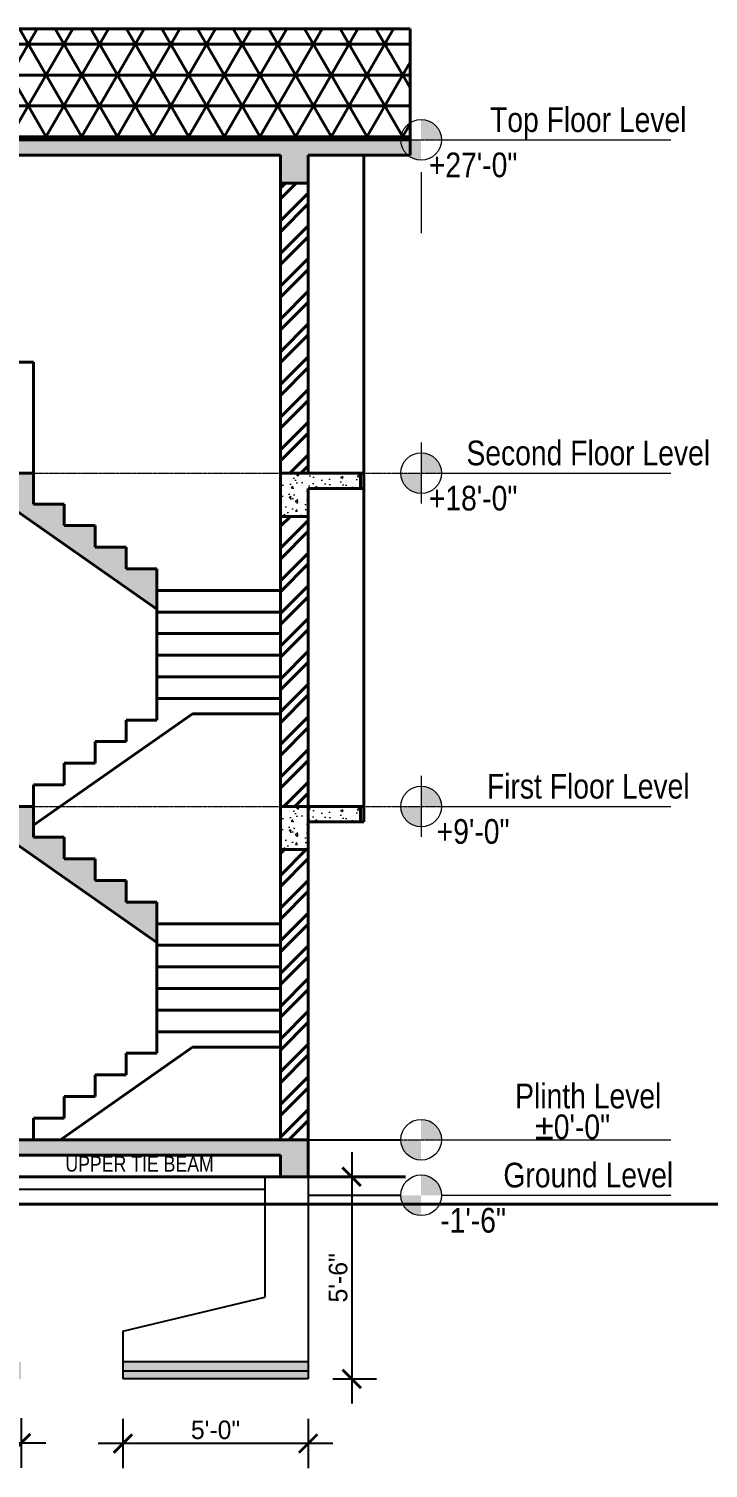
# Model space of a CAD drawing. Header units: inches. Extents: x 141029 to 166402, y -23568 to -18036.
# Drawn here: x 151983.6 to 152203.7, y -22607.5 to -22141.1 of the extents above; entities that cross this region are included whole.
import ezdxf

# ---------------------------------------------------------------- set-up
doc = ezdxf.new("R2010")
doc.units = ezdxf.units.IN
doc.header["$LTSCALE"] = 0.5
doc.header["$MEASUREMENT"] = 0
doc.header["$PDMODE"] = 66
doc.linetypes.add('CENTER', pattern=[2, 1.25, -0.25, 0.25, -0.25])
for name, color, linetype, lineweight in [('Annotate-Bold.w', 187, 'Continuous', 18), ('Annotations-Bold.w', 177, 'Continuous', 13), ('wall', 1, 'Continuous', 40)]:
    doc.layers.add(name, color=color, linetype=linetype, lineweight=lineweight)
doc.styles.add('ARCHITECTURE', font='stylu.ttf')
doc.styles.add('arial', font='arial.ttf')
doc.dimstyles.new('8 SCALE', dxfattribs={"dimscale": 0, "dimtxt": 6, "dimasz": 6, "dimexe": 8, "dimexo": 8, "dimgap": 1.25, "dimtad": 1, "dimdec": 0, "dimzin": 3, "dimdsep": 46, "dimlunit": 4, "dimtxsty": 'ARCHITECTURE', "dimblk": 'ARCHTICK', "dimcen": 8, "dimdle": 8, "dimclrd": 5, "dimclre": 5, "dimclrt": 7, "dimadec": 0, "dimazin": 0, "dimtfac": 0.75, "dimtdec": 0, "dimtix": 1, "dimtmove": 2, "dimatfit": 3, "dimldrblk": 'ARCHTICK', "dimfxl": 8, "dimfxlon": 1, "dimtolj": 1, "dimtzin": 0, "dimlwd": -1, "dimlwe": -1, "dimarcsym": 0})
pattern_1 = [(50, (-3727.9144, -166.056), (7.17260183, -0.62752135), [0.75, -8.25]), (355, (-3727.9144, -166.056), (-1.38751334, 7.52192134), [0.6, -6.6]), (100.4514, (-3727.317, -166.108), (5.78509382, 6.89439542), [0.6374019, -7.01142112]), (46.1842, (-3727.9144, -164.056), (10.6724105, -1.65519014), [1.125, -12.375]), (96.6356, (-3727.025, -164.194), (9.34662706, 9.7411787), [0.9561029, -10.51713]), (351.1842, (-3727.914, -164.056), (9.34661945, 9.741186), [0.9, -9.9]), (21, (-3726.9144, -164.556), (5.96907052, -4.0261889), [0.75, -8.25]), (326, (-3726.9144, -164.556), (2.43315332, 7.25150045), [0.6, -6.6]), (71.4514, (-3726.417, -164.8915), (8.4022263, 3.22530497), [0.6374019, -7.01142112]), (37.5, (-3727.9144, -166.056), (0.121598553, 3.32893854), [0, -6.52, 0, -6.7, 0, -6.625]), (7.5, (-3727.9144, -166.056), (2.630695374, 3.94411712), [0, -3.82, 0, -6.37, 0, -2.525]), (327.5, (-3730.1444, -166.056), (5.33822436, -0.225548717), [0, -2.5, 0, -7.8, 0, -10.35]), (317.5, (-3731.1444, -166.056), (5.8318617, 1.00104982), [0, -3.25, 0, -5.18, 0, -7.35])]

# ---------------------------------------------------------------- blocks, each defined once
blk = doc.blocks.new('_ArchTick')
at = {"color": 0, "linetype": 'ByBlock', "const_width": 0.15}
blk.add_lwpolyline([(-0.5, -0.5), (0.5, 0.5)], dxfattribs=at)
blk = doc.blocks.new('*D384')
at = {"color": 5, "ltscale": 0.5, "transparency": 16777216}
for p, q in [((151897.13, -22591.34), (151897.13, -22607.34)), ((151981.13, -22591.34), (151981.13, -22607.34)), ((151889.13, -22599.34), (151989.13, -22599.34))]:
    blk.add_line(p, q, dxfattribs=at)
at = {"layer": 'Defpoints', "color": 0, "ltscale": 0.5, "transparency": 16777216}
for p in [(151897.13, -22581.58), (151981.13, -22581.58), (151981.13, -22599.34)]:
    blk.add_point(p, dxfattribs=at)
at = {"color": 5, "ltscale": 0.5, "transparency": 16777216, "xscale": 6, "yscale": 6, "zscale": 6, "rotation": 180}
blk.add_blockref('_ArchTick', (151897.13, -22599.34), dxfattribs=at)
at = {"color": 5, "ltscale": 0.5, "transparency": 16777216, "xscale": 6, "yscale": 6, "zscale": 6}
blk.add_blockref('_ArchTick', (151981.13, -22599.34), dxfattribs=at)
at = {"color": 7, "ltscale": 0.5, "transparency": 16777216, "insert": (151939.13, -22594.85), "char_height": 6, "attachment_point": 5, "style": 'ARCHITECTURE'}
blk.add_mtext('\\A1;7\'-0"', dxfattribs=at)
blk = doc.blocks.new('*D385')
at = {"color": 5, "ltscale": 0.5, "transparency": 16777216}
for p, q in [((152014.13, -22591.51), (152014.13, -22607.51)), ((152074.13, -22591.51), (152074.13, -22607.51)), ((152082.13, -22599.51), (152006.13, -22599.51))]:
    blk.add_line(p, q, dxfattribs=at)
at = {"layer": 'Defpoints', "color": 0, "ltscale": 0.5, "transparency": 16777216}
for p in [(152014.13, -22578.57), (152074.13, -22578.57), (152014.13, -22599.51)]:
    blk.add_point(p, dxfattribs=at)
at = {"color": 5, "ltscale": 0.5, "transparency": 16777216, "xscale": 6, "yscale": 6, "zscale": 6, "rotation": 180}
blk.add_blockref('_ArchTick', (152014.13, -22599.51), dxfattribs=at)
at = {"color": 5, "ltscale": 0.5, "transparency": 16777216, "xscale": 6, "yscale": 6, "zscale": 6}
blk.add_blockref('_ArchTick', (152074.13, -22599.51), dxfattribs=at)
at = {"color": 7, "ltscale": 0.5, "transparency": 16777216, "insert": (152044.13, -22595.11), "char_height": 6, "attachment_point": 5, "style": 'ARCHITECTURE'}
blk.add_mtext('\\A1;5\'-0"', dxfattribs=at)
blk = doc.blocks.new('*D386')
at = {"color": 5, "ltscale": 0.5, "transparency": 16777216}
for p, q in [((152088.23, -22505.07), (152088.23, -22586.57)), ((152082.13, -22513.07), (152096.23, -22513.07)), ((152082.13, -22578.57), (152096.23, -22578.57))]:
    blk.add_line(p, q, dxfattribs=at)
at = {"layer": 'Defpoints', "color": 0, "ltscale": 0.5, "transparency": 16777216}
for p in [(152074.13, -22513.07), (152074.13, -22578.57), (152088.23, -22578.57)]:
    blk.add_point(p, dxfattribs=at)
at = {"color": 5, "ltscale": 0.5, "transparency": 16777216, "xscale": 6, "yscale": 6, "zscale": 6}
for p, rotation in [((152088.23, -22513.07), 90), ((152088.23, -22578.57), 270)]:
    blk.add_blockref('_ArchTick', p, dxfattribs=dict(at, rotation=rotation))
at = {"color": 7, "ltscale": 0.5, "transparency": 16777216, "insert": (152083.85, -22545.82), "char_height": 6, "attachment_point": 5, "rotation": 90, "style": 'ARCHITECTURE'}
blk.add_mtext('\\A1;5\'-6"', dxfattribs=at)

msp = doc.modelspace()

# ---------------------------------------------------------------- hatches: boundary and pattern name
at = {"layer": 'Annotate-Bold.w', "ltscale": 0.005}
h = msp.add_hatch(color=256, dxfattribs=at)
h.dxf.hatch_style = 1
h.paths.add_polyline_path([(152110.73, -22170.48), (152110.73, -22177.07), (152117.32, -22177.07, 0.414214)])
h.paths.add_polyline_path([(152110.73, -22183.67), (152110.73, -22177.07), (152104.13, -22177.07, 0.414214)])
h = msp.add_hatch(color=256, dxfattribs=at)
h.dxf.hatch_style = 1
h.paths.add_polyline_path([(152110.73, -22278.48), (152110.73, -22285.07), (152117.32, -22285.07, 0.414214)])
h.paths.add_polyline_path([(152110.73, -22291.67), (152110.73, -22285.07), (152104.13, -22285.07, 0.414214)])
h = msp.add_hatch(color=256, dxfattribs=at)
h.dxf.hatch_style = 1
h.paths.add_polyline_path([(152110.73, -22386.48), (152110.73, -22393.07), (152117.32, -22393.07, 0.414214)])
h.paths.add_polyline_path([(152110.73, -22399.67), (152110.73, -22393.07), (152104.13, -22393.07, 0.414214)])
h = msp.add_hatch(color=256, dxfattribs=at)
h.dxf.hatch_style = 1
h.paths.add_polyline_path([(152110.73, -22494.48), (152110.73, -22501.07), (152117.32, -22501.07, 0.414214)])
h.paths.add_polyline_path([(152110.73, -22507.67), (152110.73, -22501.07), (152104.13, -22501.07, 0.414214)])
h = msp.add_hatch(color=256, dxfattribs=at)
h.dxf.hatch_style = 1
h.paths.add_polyline_path([(152110.73, -22512.48), (152110.73, -22519.07), (152117.32, -22519.07, 0.414214)])
h.paths.add_polyline_path([(152110.73, -22525.67), (152110.73, -22519.07), (152104.13, -22519.07, 0.414214)])
at = {"layer": 'Annotations-Bold.w', "linetype": 'CENTER', "ltscale": 0.3}
h = msp.add_hatch(dxfattribs=at)
h.set_pattern_fill('AR-CONC', color=0, style=0)
h.set_pattern_definition(pattern_1)
h.paths.add_polyline_path([(151937.13, -22182.07), (151937.13, -22191.07), (151946.13, -22191.07), (151946.13, -22182.07), (152065.13, -22182.07), (152065.13, -22191.07), (152074.13, -22191.07), (152074.13, -22182.07), (152107.13, -22182.07), (152107.13, -22177.07), (151785.13, -22177.07), (151785.13, -22182.07), (151806.13, -22182.07), (151806.13, -22191.07), (151815.13, -22191.07), (151815.13, -22182.07)])
h = msp.add_hatch(dxfattribs=at)
h.set_pattern_fill('AR-CONC', color=0, style=0)
h.set_pattern_definition(pattern_1)
h.paths.add_polyline_path([(151785.13, -22285.07), (151785.13, -22290.07), (151806.13, -22290.07), (151806.13, -22299.07), (151815.13, -22299.07), (151815.13, -22290.07), (151937.13, -22290.07), (151937.13, -22299.07), (151946.13, -22299.07), (151946.13, -22290.07), (151969.27, -22290.07), (152025.13, -22329.18), (152025.13, -22323.07), (152025.13, -22316.07), (152015.13, -22316.07), (152015.13, -22309.07), (152005.13, -22309.07), (152005.13, -22302.07), (151995.13, -22302.07), (151995.13, -22295.07), (151985.13, -22295.07), (151985.13, -22285.07)])
h = msp.add_hatch(dxfattribs=at)
h.set_pattern_fill('AR-CONC', color=0, style=0)
h.set_pattern_definition([(50, (-2669.455, -278.419), (7.17260183, -0.62752135), [0.75, -8.25]), (355, (-2669.455, -278.419), (-1.38751334, 7.52192134), [0.6, -6.6]), (100.4514, (-2668.857, -278.4714), (5.78509382, 6.89439542), [0.6374019, -7.01142112]), (46.1842, (-2669.455, -276.419), (10.6724105, -1.65519014), [1.125, -12.375]), (96.6356, (-2668.565, -276.557), (9.34662706, 9.7411787), [0.9561029, -10.51713]), (351.1842, (-2669.455, -276.419), (9.34661945, 9.741186), [0.9, -9.9]), (21, (-2668.455, -276.919), (5.96907052, -4.0261889), [0.75, -8.25]), (326, (-2668.455, -276.919), (2.43315332, 7.25150045), [0.6, -6.6]), (71.4514, (-2667.9574, -277.2546), (8.4022263, 3.22530497), [0.6374019, -7.01142112]), (37.5, (-2669.4548, -278.419), (0.121598553, 3.32893854), [0, -6.52, 0, -6.7, 0, -6.625]), (7.5, (-2669.455, -278.419), (2.630695374, 3.94411712), [0, -3.82, 0, -6.37, 0, -2.525]), (327.5, (-2671.6848, -278.419), (5.33822436, -0.225548717), [0, -2.5, 0, -7.8, 0, -10.35]), (317.5, (-2672.685, -278.419), (5.8318617, 1.00104982), [0, -3.25, 0, -5.18, 0, -7.35])])
h.paths.add_polyline_path([(152091.13, -22290.07), (152091.13, -22285.07), (152065.13, -22285.07), (152065.13, -22299.07), (152074.13, -22299.07), (152074.13, -22290.07)])
h = msp.add_hatch(dxfattribs=at)
h.set_pattern_fill('AR-CONC', color=0, style=0)
h.set_pattern_definition(pattern_1)
h.paths.add_polyline_path([(151788.13, -22393.07), (151788.13, -22398.07), (151806.13, -22398.07), (151806.13, -22407.07), (151815.13, -22407.07), (151815.13, -22398.07), (151937.13, -22398.07), (151937.13, -22407.07), (151946.13, -22407.07), (151946.13, -22398.07), (151969.27, -22398.07), (152025.13, -22437.18), (152025.13, -22431.07), (152025.13, -22424.07), (152015.13, -22424.07), (152015.13, -22417.07), (152005.13, -22417.07), (152005.13, -22410.07), (151995.13, -22410.07), (151995.13, -22403.07), (151985.13, -22403.07), (151985.13, -22393.07)])
h = msp.add_hatch(dxfattribs=at)
h.set_pattern_fill('AR-CONC', color=0, style=0)
h.set_pattern_definition([(50, (-2669.455, -386.419), (7.17260183, -0.62752135), [0.75, -8.25]), (355, (-2669.455, -386.419), (-1.38751334, 7.52192134), [0.6, -6.6]), (100.4514, (-2668.857, -386.4714), (5.78509382, 6.89439542), [0.6374019, -7.01142112]), (46.1842, (-2669.455, -384.419), (10.6724105, -1.65519014), [1.125, -12.375]), (96.6356, (-2668.565, -384.557), (9.34662706, 9.7411787), [0.9561029, -10.51713]), (351.1842, (-2669.455, -384.419), (9.34661945, 9.741186), [0.9, -9.9]), (21, (-2668.455, -384.919), (5.96907052, -4.0261889), [0.75, -8.25]), (326, (-2668.455, -384.919), (2.43315332, 7.25150045), [0.6, -6.6]), (71.4514, (-2667.9574, -385.2546), (8.4022263, 3.22530497), [0.6374019, -7.01142112]), (37.5, (-2669.4549, -386.419), (0.121598553, 3.32893854), [0, -6.52, 0, -6.7, 0, -6.625]), (7.5, (-2669.455, -386.419), (2.630695374, 3.94411712), [0, -3.82, 0, -6.37, 0, -2.525]), (327.5, (-2671.6849, -386.419), (5.33822436, -0.225548717), [0, -2.5, 0, -7.8, 0, -10.35]), (317.5, (-2672.685, -386.419), (5.8318617, 1.00104982), [0, -3.25, 0, -5.18, 0, -7.35])])
h.paths.add_polyline_path([(152091.13, -22398.07), (152091.13, -22393.07), (152065.13, -22393.07), (152065.13, -22407.07), (152074.13, -22407.07), (152074.13, -22398.07)])
h = msp.add_hatch(dxfattribs=at)
h.set_pattern_fill('AR-CONC', color=0, style=0)
h.set_pattern_definition(pattern_1)
h.paths.add_polyline_path([(151937.13, -22506.07), (151937.13, -22513.07), (151946.13, -22513.07), (151946.13, -22506.07), (152065.13, -22506.07), (152065.13, -22513.07), (152074.13, -22513.07), (152074.13, -22501.07), (151806.13, -22501.07), (151806.13, -22513.07), (151815.13, -22513.07), (151815.13, -22506.07)])
h = msp.add_hatch(dxfattribs=at)
h.set_pattern_fill('AR-CONC', color=0, style=0)
h.set_pattern_definition(pattern_1)
h.paths.add_polyline_path([(151897.13, -22573.07), (151897.13, -22576.07), (151981.13, -22576.07), (151981.13, -22573.07)])
h.paths.add_polyline_path([(152014.13, -22573.07), (152014.13, -22576.07), (152074.13, -22576.07), (152074.13, -22573.07)])
h.paths.add_polyline_path([(151866.13, -22576.07), (151866.13, -22573.07), (151806.13, -22573.07), (151806.13, -22576.07)])
at = {"layer": 'wall'}
h = msp.add_hatch(dxfattribs=at)
h.set_pattern_fill('NET3', color=256, scale=80, style=0)
h.set_pattern_definition([(0, (-3727.914, -166.056), (0, 10), []), (60, (-3727.914, -166.056), (-8.66025404, 5), []), (120, (-3727.914, -166.056), (-8.66025404, -5), [])])
h.paths.add_polyline_path([(151785.13, -22141.07), (151785.13, -22177.07), (152107.13, -22177.07), (152107.13, -22141.07)])
h = msp.add_hatch(dxfattribs=at)
h.set_pattern_fill('ANSI32', color=256, scale=20, style=0)
h.set_pattern_definition([(45, (-3727.9144, -166.056), (-5.30330086, 5.30330086), []), (45, (-3724.379, -166.056), (-5.30330086, 5.30330086), [])])
h.paths.add_polyline_path([(151815.13, -22191.07), (151806.13, -22191.07), (151806.13, -22249.07), (151815.13, -22249.07)])
h.paths.add_polyline_path([(152074.13, -22191.07), (152065.13, -22191.07), (152065.13, -22285.07), (152074.13, -22285.07)])
h.paths.add_polyline_path([(151815.13, -22299.07), (151806.13, -22299.07), (151806.13, -22393.07), (151815.13, -22393.07)])
h.paths.add_polyline_path([(152074.13, -22407.07), (152065.13, -22407.07), (152065.13, -22501.07), (152074.13, -22501.07)])
h.paths.add_polyline_path([(152074.13, -22299.07), (152065.13, -22299.07), (152065.13, -22393.07), (152074.13, -22393.07)])
h = msp.add_hatch(dxfattribs=at)
h.set_pattern_fill('AR-B816', color=256, scale=0.1, style=0)
h.set_pattern_definition([(0, (-3727.91445, -166.05596), (0, 0.8), []), (90, (-3727.91445, -166.05596), (-0.8, 0.8), [0.8, -0.8])])
h.paths.add_polyline_path([(151866.13, -22576.07), (151806.13, -22576.07), (151806.13, -22578.57), (151866.13, -22578.57)])
h.paths.add_polyline_path([(151981.13, -22576.07), (151897.13, -22576.07), (151897.13, -22578.57), (151981.13, -22578.57)])
h.paths.add_polyline_path([(152074.13, -22576.07), (152014.13, -22576.07), (152014.13, -22578.57), (152074.13, -22578.57)])

# ---------------------------------------------------------------- linework, layer by layer
at = {"ltscale": 0.5}
for p, q in [((152074.13, -22501.07), (152104.13, -22501.07)), ((151948.63, -22513.07), (152060.13, -22513.07)), ((152060.13, -22513.07), (152060.13, -22552.12)), ((152074.13, -22513.07), (152074.13, -22578.57)), ((151948.63, -22517.07), (152060.13, -22517.07)), ((152074.13, -22519.07), (152104.13, -22519.07)), ((152014.13, -22563.07), (152060.13, -22552.12)), ((152014.13, -22563.07), (152014.13, -22573.07)), ((152074.13, -22573.07), (152014.13, -22573.07)), ((152014.13, -22573.07), (152014.13, -22578.57)), ((152074.13, -22576.07), (152014.13, -22576.07)), ((152074.13, -22578.57), (152014.13, -22578.57)), ((152074.13, -22578.57), (152014.13, -22578.57))]:
    msp.add_line(p, q, dxfattribs=at)
at = {"layer": 'Annotate-Bold.w', "linetype": 'CENTER', "ltscale": 0.01}
for p, q in [((151728.56, -22177.07), (152117.32, -22177.07)), ((151728.56, -22285.07), (152117.32, -22285.07)), ((151728.56, -22393.07), (152117.32, -22393.07)), ((151728.56, -22501.07), (152117.32, -22501.07))]:
    msp.add_line(p, q, dxfattribs=at)
at = {"layer": 'Annotate-Bold.w'}
for p, q in [((152117.32, -22177.07), (152191.64, -22177.07)), ((152117.32, -22285.07), (152191.64, -22285.07)), ((152117.32, -22393.07), (152191.64, -22393.07)), ((152117.32, -22501.07), (152191.64, -22501.07)), ((152117.32, -22519.07), (152191.64, -22519.07))]:
    msp.add_line(p, q, dxfattribs=at)
at = {"layer": 'Annotate-Bold.w', "ltscale": 0.005}
for p, q in [((152110.74, -22187.51), (152110.74, -22207.3)), ((152110.74, -22275.16), (152110.74, -22294.95)), ((152110.74, -22383.16), (152110.74, -22402.95))]:
    msp.add_line(p, q, dxfattribs=at)
for centre in [(152110.73, -22177.07), (152110.73, -22285.07), (152110.73, -22393.07), (152110.73, -22501.07), (152110.73, -22519.07)]:
    msp.add_circle(centre, 6.6, dxfattribs=at)
at = {"layer": 'wall'}
for p, q in [((151785.13, -22141.07), (152107.13, -22141.07)), ((152107.13, -22141.07), (152107.13, -22182.07)), ((151785.13, -22177.07), (152107.13, -22177.07)), ((151946.13, -22182.07), (152065.13, -22182.07)), ((152065.13, -22399.07), (152065.13, -22182.07)), ((152074.13, -22285.07), (152074.13, -22182.07)), ((152074.13, -22182.07), (152107.13, -22182.07)), ((152092.13, -22290.07), (152092.13, -22182.07)), ((152065.13, -22191.07), (152074.13, -22191.07)), ((151785.13, -22249.07), (151985.13, -22249.07)), ((151985.13, -22285.07), (151985.13, -22249.07)), ((151785.13, -22285.07), (151985.13, -22285.07)), ((151985.13, -22295.07), (151985.13, -22285.07)), ((151985.13, -22295.07), (151985.13, -22285.07)), ((152065.13, -22285.07), (152092.13, -22285.07)), ((152065.13, -22285.07), (152074.13, -22285.07)), ((152065.13, -22285.07), (152092.13, -22285.07)), ((152091.13, -22290.07), (152091.13, -22285.07)), ((152091.13, -22290.07), (152091.13, -22285.07)), ((152092.13, -22398.07), (152092.13, -22285.07)), ((152025.13, -22329.18), (151969.27, -22290.07)), ((152025.13, -22329.18), (151969.27, -22290.07)), ((152074.13, -22290.07), (152092.13, -22290.07)), ((152074.13, -22393.07), (152074.13, -22290.07)), ((152074.13, -22399.07), (152074.13, -22290.07)), ((152074.13, -22290.07), (152092.13, -22290.07)), ((151995.13, -22295.07), (151985.13, -22295.07)), ((151995.13, -22295.07), (151985.13, -22295.07)), ((151995.13, -22302.07), (151995.13, -22295.07)), ((151995.13, -22302.07), (151995.13, -22295.07)), ((152065.13, -22299.07), (152074.13, -22299.07)), ((152065.13, -22299.07), (152074.13, -22299.07)), ((152005.13, -22302.07), (151995.13, -22302.07)), ((152005.13, -22302.07), (151995.13, -22302.07)), ((152005.13, -22309.07), (152005.13, -22302.07)), ((152005.13, -22309.07), (152005.13, -22302.07)), ((152015.13, -22309.07), (152005.13, -22309.07)), ((152015.13, -22316.07), (152015.13, -22309.07)), ((152025.13, -22316.07), (152015.13, -22316.07)), ((152025.13, -22323.07), (152025.13, -22316.07)), ((152025.13, -22323.07), (152065.13, -22323.07)), ((152025.13, -22358.07), (152025.13, -22323.07)), ((152025.13, -22330.07), (152065.13, -22330.07)), ((152025.13, -22337.07), (152065.13, -22337.07)), ((152025.13, -22344.07), (152065.13, -22344.07)), ((152025.13, -22351.07), (152065.13, -22351.07)), ((152025.13, -22365.07), (152025.13, -22358.07)), ((152025.13, -22358.07), (152065.13, -22358.07)), ((151985.13, -22399.18), (152036.71, -22363.07)), ((152015.13, -22372.07), (152015.13, -22365.07)), ((152015.13, -22365.07), (152025.13, -22365.07)), ((152036.71, -22363.07), (152065.13, -22363.07)), ((152005.13, -22379.07), (152005.13, -22372.07)), ((152005.13, -22372.07), (152015.13, -22372.07)), ((151995.13, -22386.07), (151995.13, -22379.07)), ((151995.13, -22379.07), (152005.13, -22379.07)), ((151985.13, -22393.07), (151985.13, -22386.07)), ((151985.13, -22386.07), (151995.13, -22386.07)), ((151788.13, -22393.07), (151985.13, -22393.07)), ((151985.13, -22403.07), (151985.13, -22393.07)), ((152065.13, -22393.07), (152074.13, -22393.07)), ((152065.13, -22393.07), (152092.13, -22393.07)), ((152065.13, -22501.07), (152065.13, -22393.07)), ((152091.13, -22398.07), (152091.13, -22393.07)), ((152025.13, -22437.18), (151969.27, -22398.07)), ((152074.13, -22513.07), (152074.13, -22398.07)), ((152074.13, -22398.07), (152092.13, -22398.07)), ((151995.13, -22403.07), (151985.13, -22403.07)), ((151995.13, -22410.07), (151995.13, -22403.07)), ((152065.13, -22407.07), (152074.13, -22407.07)), ((152005.13, -22410.07), (151995.13, -22410.07)), ((152005.13, -22417.07), (152005.13, -22410.07)), ((152015.13, -22417.07), (152005.13, -22417.07)), ((152015.13, -22424.07), (152015.13, -22417.07)), ((152025.13, -22424.07), (152015.13, -22424.07)), ((152025.13, -22431.07), (152025.13, -22424.07)), ((152025.13, -22431.07), (152065.13, -22431.07)), ((152025.13, -22466.07), (152025.13, -22431.07)), ((152025.13, -22438.07), (152065.13, -22438.07)), ((152025.13, -22445.07), (152065.13, -22445.07)), ((152025.13, -22452.07), (152065.13, -22452.07)), ((152025.13, -22459.07), (152065.13, -22459.07)), ((152025.13, -22473.07), (152025.13, -22466.07)), ((152025.13, -22466.07), (152065.13, -22466.07)), ((151993.85, -22501.07), (152036.71, -22471.07)), ((152036.71, -22471.07), (152065.13, -22471.07)), ((152015.13, -22480.07), (152015.13, -22473.07)), ((152015.13, -22473.07), (152025.13, -22473.07)), ((152005.13, -22487.07), (152005.13, -22480.07)), ((152005.13, -22480.07), (152015.13, -22480.07)), ((151995.13, -22494.07), (151995.13, -22487.07)), ((151995.13, -22487.07), (152005.13, -22487.07)), ((151985.13, -22501.07), (151985.13, -22494.07)), ((151985.13, -22494.07), (151995.13, -22494.07)), ((151806.13, -22501.07), (152074.13, -22501.07)), ((151946.13, -22506.07), (152065.13, -22506.07)), ((152065.13, -22513.07), (152065.13, -22506.07)), ((151776.13, -22513.07), (152105.65, -22513.07)), ((151805.74, -22513.07), (152074.13, -22513.07))]:
    msp.add_line(p, q, dxfattribs=at)
msp.add_xline((165204.7, -22521.97), (1, 0), dxfattribs=at)

# ---------------------------------------------------------------- texts
at = {"layer": 'Annotate-Bold.w', "ltscale": 0.005, "style": 'arial'}
for s, insert, char_height, width, attachment_point in [('\\A1;{\\fArial Narrow|b0|i0|c0|p34;Top Floor Level}', (152164.86, -22166.52), 7.9962, 82.6277, 2), ('\\A1;\\pt55.97;{\\fArial Narrow|b0|i0|c0|p34;+27\'-0"}', (152127.56, -22189.28), 7.9962, 73.8752, 8), ('\\A1;{\\fArial Narrow|b0|i0|c0|p34;Second Floor Level}', (152164.86, -22274.52), 7.9962, 82.6277, 2), ('\\A1;\\pt55.97;{\\fArial Narrow|b0|i0|c0|p34;+18\'-0"}', (152127.56, -22297.28), 7.9962, 73.8752, 8), ('\\A1;{\\fArial Narrow|b0|i0|c0|p34;First Floor Level}', (152164.86, -22382.52), 7.9962, 82.6277, 2), ('\\A1;\\pt55.97;{\\fArial Narrow|b0|i0|c0|p34;+9\'-0"}', (152127.56, -22405.28), 7.9962, 73.8752, 8), ('\\A1;{\\fArial Narrow|b0|i0|c0|p34;Plinth Level}', (152164.86, -22482.9), 7.9962, 82.6277, 2), ('\\A1;\\pt55.97313;{\\fArial Narrow|b0|i0|c0|p34;±0\'-0"}', (152159.75, -22501), 7.9962, 73.8752, 8), ('\\A1;{\\fArial Narrow|b0|i0|c0|p34;UPPER TIE BEAM}', (152019.52, -22506.38), 5, 82.6277, 2), ('\\A1;{\\fArial Narrow|b0|i0|c0|p34;Ground Level}', (152164.86, -22508.52), 7.9962, 82.6277, 2), ('\\A1;\\pt55.97313;{\\fArial Narrow|b0|i0|c0|p34;-1\'-6"}', (152127.56, -22531.28), 7.9962, 73.8752, 8)]:
    msp.add_mtext(s, dxfattribs=dict(at, insert=insert, char_height=char_height, width=width, attachment_point=attachment_point))

# ---------------------------------------------------------------- dimensions: what is measured, and where the dimension line sits
at = {"ltscale": 0.5}
for base, p1, p2, angle, picture, middle in [((152088.22552483, -22578.57255749), (152074.13068966, -22513.07255749), (152074.13068966, -22578.57255749), 90, '*D386', (152083.84594943, -22545.82255749)), ((152014.13, -22599.51), (152074.13, -22578.57), (152014.13, -22578.57), 180, '*D385', (152044.13, -22595.11))]:
    dim = msp.add_linear_dim(base=base, p1=p1, p2=p2, angle=angle, dimstyle='8 SCALE', override={"dimscale": 1}, dxfattribs=at)
    dim.commit()
    dim.dimension.update_dxf_attribs({"geometry": picture, "text_midpoint": middle})
dim = msp.add_linear_dim(base=(151981.13, -22599.34), p1=(151897.13, -22581.58), p2=(151981.13, -22581.58), dimstyle='8 SCALE', override={"dimscale": 1}, dxfattribs=at)
dim.commit()
dim.dimension.update_dxf_attribs({"geometry": '*D384', "text_midpoint": (151939.13, -22594.85)})

doc.saveas('drawing.dxf')
